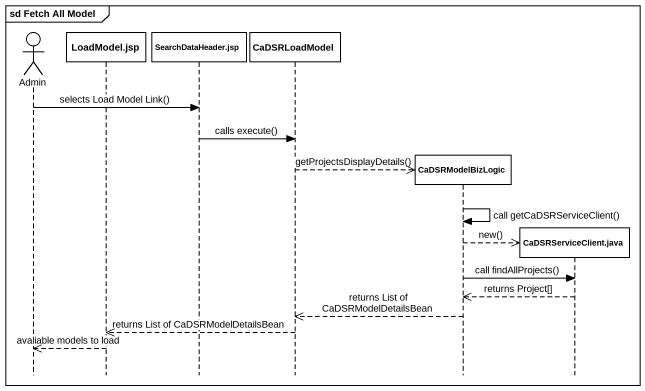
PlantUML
@startuml
mainframe sd Fetch All Model
hide footbox
actor Admin
participant "LoadModel.jsp" as LoadModel_jsp
participant "SearchDataHeader.jsp" as SearchDataHeader_jsp
participant CaDSRLoadModel
participant CaDSRModelBizLogic
participant "CaDSRServiceClient.java" as CaDSRServiceClient_java

Admin -> SearchDataHeader_jsp : selects Load Model Link()
SearchDataHeader_jsp -> CaDSRLoadModel : calls execute()
CaDSRLoadModel -->> CaDSRModelBizLogic ** : getProjectsDisplayDetails()
CaDSRModelBizLogic -> CaDSRModelBizLogic : call getCaDSRServiceClient()
CaDSRModelBizLogic -->> CaDSRServiceClient_java ** : new()
CaDSRModelBizLogic -> CaDSRServiceClient_java : call findAllProjects()
CaDSRServiceClient_java -->> CaDSRModelBizLogic : returns Project[]
CaDSRModelBizLogic -->> CaDSRLoadModel : returns List of CaDSRModelDetailsBean
CaDSRLoadModel -->> LoadModel_jsp : returns List of CaDSRModelDetailsBean
LoadModel_jsp -->> Admin : avaliable models to load
@enduml
